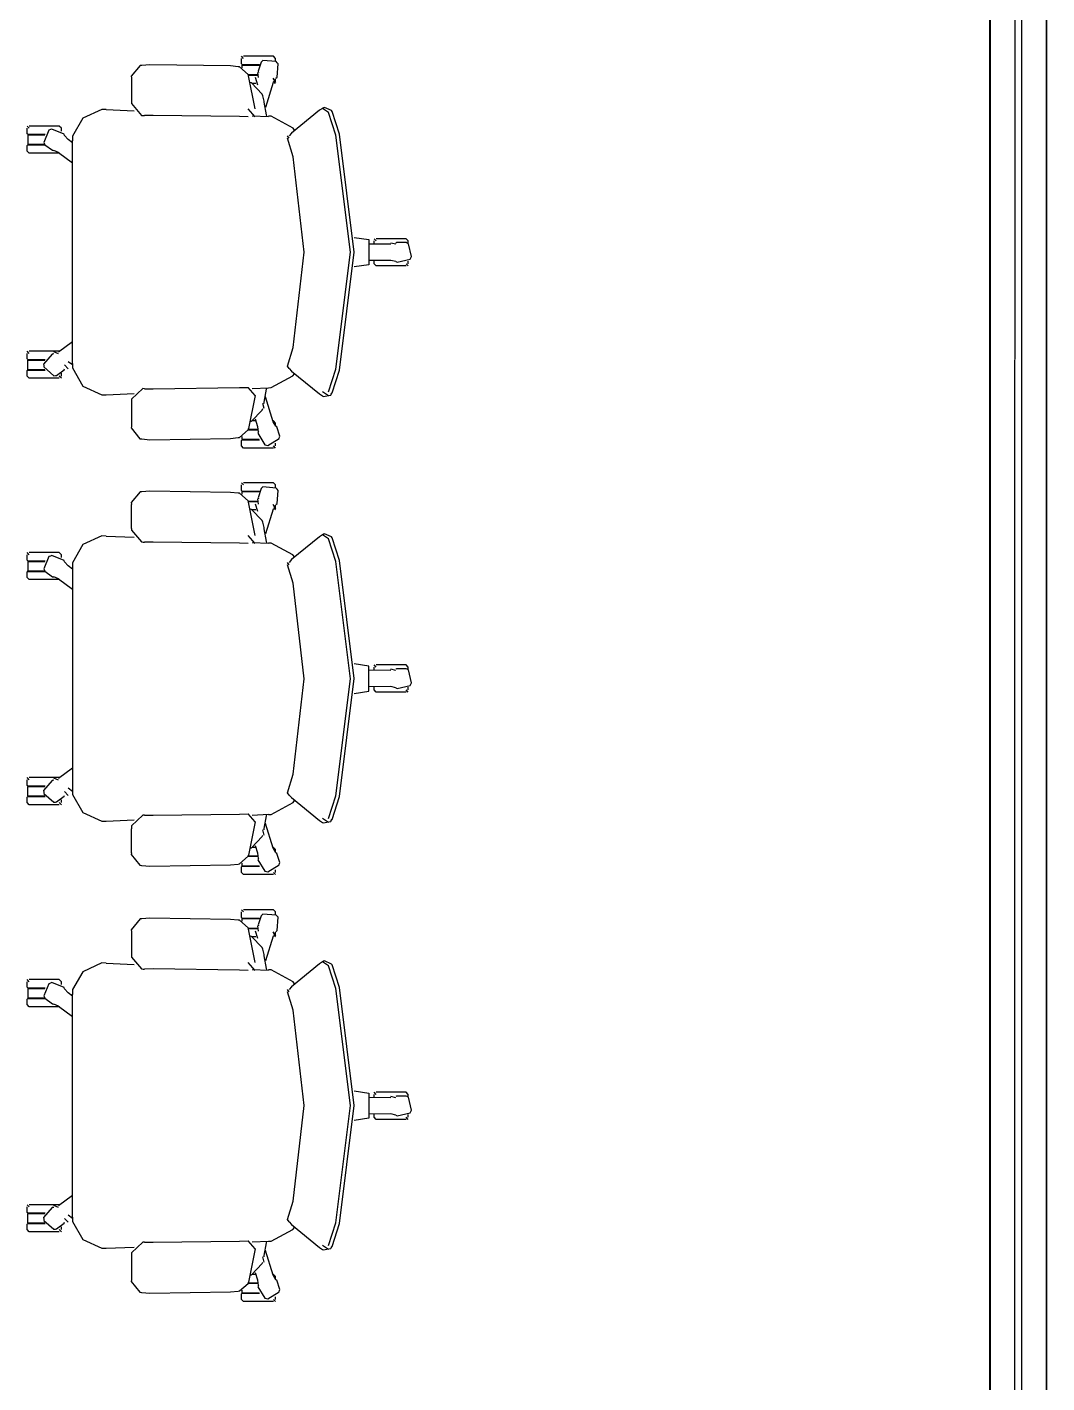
# Model space of a CAD drawing. Extents: x 0 to 23.4, y 0 to 16.5.
# Drawn here: x 1.55 to 2.02, y 4.505 to 5.131 of the extents above; entities that cross this region are included whole.
import ezdxf

# ---------------------------------------------------------------- set-up
doc = ezdxf.new("R2010")
doc.units = 0
doc.layers.get('0').update_dxf_attribs({"linetype": 'CONTINUOUS'})

msp = doc.modelspace()

# ---------------------------------------------------------------- linework, layer by layer
at = {"color": 0}
for points in [[(1.99431, 3.94043), (1.99376, 8.0746)], [(2.02001, 3.94043), (2.02001, 8.0746)], [(1.99388, 4.15028), (1.99393, 5.80436)], [(2.00543, 4.15028), (2.00549, 5.80436)], [(2.00857, 4.15028), (2.00863, 5.80436)], [(2.02013, 4.15028), (2.02018, 5.80436)], [(1.64979, 5.11615), (1.64888, 5.11714)], [(1.64888, 5.11361), (1.64888, 5.11615)], [(1.66368, 5.11714), (1.64979, 5.11714)], [(1.66461, 5.11615), (1.66368, 5.11714)], [(1.66461, 5.11496), (1.66461, 5.11615)], [(1.60286, 5.11296), (1.60211, 5.1129), (1.59799, 5.10801), (1.5981, 5.10726), (1.5981, 5.10726), (1.5981, 5.10715), (1.5981, 5.10715)], [(1.6474, 5.11231), (1.64372, 5.11274), (1.60656, 5.11328), (1.60286, 5.11296)], [(1.65207, 5.10818), (1.65196, 5.10878), (1.64794, 5.11231), (1.6474, 5.11231)], [(1.64914, 5.11333), (1.64888, 5.11361)], [(1.64914, 5.11333), (1.65713, 5.11333)], [(1.64914, 5.11307), (1.65696, 5.11307)], [(1.64914, 5.11187), (1.64914, 5.11307)], [(1.65668, 5.10732), (1.65642, 5.10975)], [(1.66476, 5.1071), (1.66525, 5.10758), (1.66575, 5.11367), (1.66531, 5.11415), (1.66482, 5.11469), (1.65875, 5.11518), (1.65826, 5.11469), (1.65787, 5.11442), (1.65653, 5.11025), (1.65663, 5.10975)], [(1.5981, 5.10715), (1.59819, 5.09608)], [(1.65196, 5.10872), (1.65668, 5.10872)], [(1.65201, 5.10846), (1.65663, 5.10846)], [(1.65517, 5.09289), (1.65207, 5.10818)], [(1.65864, 5.09896), (1.65842, 5.09972), (1.65343, 5.10487), (1.65272, 5.10504)], [(1.65554, 5.10465), (1.65386, 5.10465)], [(1.65642, 5.10385), (1.65528, 5.10732)], [(1.66351, 5.10504), (1.65989, 5.09353)], [(1.66368, 5.10465), (1.66336, 5.10465)], [(1.66476, 5.10504), (1.66351, 5.1071)], [(1.66461, 5.10465), (1.66368, 5.10563)], [(1.66461, 5.10563), (1.66461, 5.10682)], [(1.65924, 5.09651), (1.65864, 5.09896)], [(1.58653, 5.09256), (1.58447, 5.09267), (1.57574, 5.08865), (1.57101, 5.08029), (1.57096, 5.07824), (1.57096, 5.07824), (1.57096, 5.07813), (1.57096, 5.07813)], [(1.58653, 5.09256), (1.59944, 5.09201)], [(1.59819, 5.09608), (1.5981, 5.09532), (1.60271, 5.0899), (1.60351, 5.08979), (1.60362, 5.08979), (1.60394, 5.08979), (1.60411, 5.08979)], [(1.65522, 5.08919), (1.65192, 5.09289)], [(1.66054, 5.08951), (1.66043, 5.09011), (1.65935, 5.09597), (1.65924, 5.09651)], [(1.68619, 5.0931), (1.68479, 5.09224), (1.67193, 5.08171), (1.67079, 5.08046)], [(1.6906, 5.09174), (1.69043, 5.09212), (1.68718, 5.09358), (1.68679, 5.09343), (1.68674, 5.09343), (1.68625, 5.09315), (1.68619, 5.0931)], [(1.68896, 5.09125), (1.68619, 5.0931)], [(1.68896, 4.96235), (1.69233, 4.97282), (1.69917, 5.02681), (1.69233, 5.08078), (1.68896, 5.09125)], [(1.6906, 4.96186), (1.69401, 4.97244), (1.70085, 5.02681), (1.69401, 5.08122), (1.6906, 5.09174)], [(1.551, 5.08399), (1.55003, 5.08496)], [(1.56483, 5.08496), (1.551, 5.08496)], [(1.56581, 5.08399), (1.56483, 5.08496)], [(1.65192, 5.08919), (1.64789, 5.08931), (1.60807, 5.08985), (1.60411, 5.08979)], [(1.65381, 5.08968), (1.66135, 5.08936)], [(1.67333, 5.08301), (1.67264, 5.08399), (1.66254, 5.08946), (1.66135, 5.08951)], [(1.55003, 5.08143), (1.55003, 5.08399)], [(1.55029, 5.08117), (1.55003, 5.08143)], [(1.55029, 5.08117), (1.55832, 5.08117)], [(1.55029, 5.08089), (1.55817, 5.08089)], [(1.55029, 5.08089), (1.55029, 5.07656)], [(1.56733, 5.08062), (1.56706, 5.08128), (1.56136, 5.08361), (1.56076, 5.08333), (1.56011, 5.08311), (1.55778, 5.07742), (1.55806, 5.07676), (1.55821, 5.07633), (1.56179, 5.07379), (1.56228, 5.07374)], [(1.56581, 5.08263), (1.56581, 5.08399)], [(1.5689, 5.07878), (1.56733, 5.08062)], [(1.57096, 5.07731), (1.5689, 5.07878)], [(1.57096, 4.97547), (1.57096, 5.07829)], [(1.67079, 5.07937), (1.67008, 5.08046)], [(1.67008, 4.97424), (1.67264, 4.98281), (1.67779, 5.02681), (1.67264, 5.07081), (1.67008, 5.07937)], [(1.55029, 5.07601), (1.55003, 5.07628)], [(1.55003, 5.07346), (1.55003, 5.07601)], [(1.551, 5.07243), (1.55003, 5.07346)], [(1.55029, 5.07656), (1.55817, 5.07656)], [(1.55029, 5.07628), (1.55832, 5.07628)], [(1.565, 5.07243), (1.551, 5.07243)], [(1.56451, 5.07281), (1.56228, 5.07374)], [(1.56451, 5.07281), (1.57096, 5.06803)], [(1.70074, 5.03358), (1.70757, 5.03261), (1.70757, 5.021), (1.70074, 5.02001)], [(1.71767, 5.03043), (1.70757, 5.03054)], [(1.71094, 5.03201), (1.71001, 5.03299)], [(1.71001, 5.03054), (1.71001, 5.03201)], [(1.72483, 5.03299), (1.71094, 5.03299)], [(1.72, 5.03043), (1.71767, 5.03103)], [(1.72, 5.02246), (1.7206, 5.02214), (1.72657, 5.02354), (1.72694, 5.02414), (1.72726, 5.02474), (1.72581, 5.03071), (1.72526, 5.03103), (1.72483, 5.03131), (1.72037, 5.03131), (1.72, 5.03103)], [(1.72575, 5.03201), (1.72483, 5.03299)], [(1.72575, 5.03082), (1.72575, 5.03201)], [(1.71767, 5.023), (1.70757, 5.02294)], [(1.71001, 5.02149), (1.71001, 5.02294)], [(1.72, 5.02246), (1.71767, 5.023)], [(1.72575, 5.02149), (1.72575, 5.02268)], [(1.71094, 5.02046), (1.71001, 5.02149)], [(1.72483, 5.02046), (1.71094, 5.02046)], [(1.72575, 5.02046), (1.72483, 5.02149)], [(1.56451, 4.98079), (1.57096, 4.98557)], [(1.551, 4.98014), (1.55003, 4.98118)], [(1.55003, 4.9776), (1.55003, 4.98014)], [(1.565, 4.98118), (1.551, 4.98118)], [(1.56228, 4.97987), (1.56158, 4.97982), (1.55761, 4.97521), (1.55767, 4.9745), (1.55772, 4.97385), (1.56239, 4.96983), (1.5631, 4.96989), (1.56353, 4.96994), (1.56711, 4.97254), (1.56733, 4.97299)], [(1.56451, 4.97987), (1.56228, 4.98079)], [(1.55029, 4.97732), (1.55003, 4.9776)], [(1.55029, 4.97217), (1.55003, 4.97244)], [(1.55003, 4.96962), (1.55003, 4.97217)], [(1.55029, 4.97732), (1.55832, 4.97732)], [(1.55029, 4.97271), (1.55029, 4.97706)], [(1.55029, 4.97706), (1.55817, 4.97706)], [(1.55029, 4.97271), (1.55817, 4.97271)], [(1.55029, 4.97244), (1.55832, 4.97244)], [(1.5689, 4.97299), (1.56733, 4.97483)], [(1.57096, 4.97483), (1.5689, 4.97629)], [(1.57096, 4.97547), (1.57101, 4.97342), (1.57574, 4.96506), (1.58442, 4.96099), (1.58649, 4.96104), (1.58649, 4.96104), (1.58653, 4.96104), (1.58653, 4.96104)], [(1.67079, 4.97314), (1.67008, 4.97424)], [(1.67079, 4.97314), (1.67193, 4.97194), (1.68479, 4.96143), (1.68619, 4.9605)], [(1.551, 4.96864), (1.55003, 4.96962)], [(1.56483, 4.96864), (1.551, 4.96864)], [(1.56581, 4.96864), (1.56483, 4.96962)], [(1.56581, 4.96962), (1.56581, 4.97097)], [(1.66135, 4.96425), (1.66249, 4.96431), (1.67258, 4.96972), (1.67329, 4.97065)], [(1.58653, 4.96104), (1.59944, 4.96158)], [(1.60411, 4.96382), (1.60331, 4.96386), (1.59819, 4.95893), (1.59819, 4.95811), (1.59814, 4.95806), (1.59819, 4.95751), (1.59819, 4.95751)], [(1.60411, 4.96382), (1.60807, 4.96382), (1.64789, 4.96431), (1.65192, 4.96442)], [(1.65522, 4.96072), (1.65192, 4.96446)], [(1.65517, 4.96072), (1.65207, 4.94542)], [(1.65381, 4.96392), (1.66135, 4.96425)], [(1.65924, 4.95708), (1.65935, 4.95768), (1.66043, 4.96354), (1.66054, 4.96408)], [(1.66351, 4.94857), (1.65989, 4.96007)], [(1.68896, 4.9605), (1.68619, 4.96235)], [(1.68619, 4.9605), (1.68653, 4.96029), (1.69, 4.96089), (1.69026, 4.96121), (1.69026, 4.96126), (1.69054, 4.96181), (1.6906, 4.96186)], [(1.59819, 4.95751), (1.5981, 4.94646)], [(1.65272, 4.94857), (1.65343, 4.94879), (1.65842, 4.95394), (1.65864, 4.95464)], [(1.65924, 4.95464), (1.65864, 4.95708)], [(1.65554, 4.94894), (1.65386, 4.94894)], [(1.65642, 4.94629), (1.65528, 4.94976)], [(1.65663, 4.9439), (1.65647, 4.94325), (1.65961, 4.93799), (1.66032, 4.93782), (1.66097, 4.93767), (1.66624, 4.94086), (1.66639, 4.94151), (1.6665, 4.942), (1.6651, 4.94624), (1.66476, 4.9465)], [(1.66368, 4.94894), (1.66336, 4.94894)], [(1.66476, 4.9465), (1.66351, 4.94857)], [(1.66461, 4.94797), (1.66368, 4.94894)], [(1.66461, 4.94678), (1.66461, 4.94797)], [(1.5981, 4.94646), (1.59799, 4.94575), (1.60206, 4.94075), (1.60281, 4.94065), (1.60281, 4.94065), (1.60286, 4.94065), (1.60286, 4.94065)], [(1.60286, 4.94065), (1.60656, 4.94032), (1.64372, 4.94086), (1.6474, 4.94129)], [(1.6474, 4.94129), (1.64794, 4.94135), (1.65196, 4.94488), (1.65207, 4.94542)], [(1.64914, 4.94), (1.64888, 4.94026)], [(1.64914, 4.94054), (1.64914, 4.94174)], [(1.64914, 4.94054), (1.65696, 4.94054)], [(1.64914, 4.94026), (1.65713, 4.94026)], [(1.65196, 4.94488), (1.65668, 4.94488)], [(1.65201, 4.94515), (1.65663, 4.94515)], [(1.65668, 4.9439), (1.65642, 4.94629)], [(1.64888, 4.93744), (1.64888, 4.94)], [(1.64979, 4.93647), (1.64888, 4.93744)], [(1.66368, 4.93647), (1.64979, 4.93647)], [(1.66461, 4.93647), (1.66368, 4.93744)], [(1.66461, 4.93744), (1.66461, 4.93864)], [(1.60286, 4.91629), (1.60211, 4.91624), (1.59799, 4.91129), (1.5981, 4.91054), (1.5981, 4.91054), (1.5981, 4.91043), (1.5981, 4.91043)], [(1.6474, 4.91558), (1.64372, 4.91601), (1.60656, 4.91661), (1.60286, 4.91629)], [(1.65207, 4.91146), (1.65196, 4.91206), (1.64794, 4.91558), (1.6474, 4.91558)], [(1.64979, 4.91943), (1.64888, 4.92046)], [(1.64888, 4.91689), (1.64888, 4.91943)], [(1.64914, 4.91661), (1.64888, 4.91689)], [(1.64914, 4.91661), (1.65713, 4.91661)], [(1.64914, 4.91515), (1.64914, 4.91635)], [(1.64914, 4.91635), (1.65696, 4.91635)], [(1.66368, 4.92046), (1.64979, 4.92046)], [(1.66476, 4.91037), (1.66525, 4.91086), (1.66575, 4.91694), (1.66531, 4.91743), (1.66482, 4.91797), (1.65875, 4.91851), (1.65826, 4.91803), (1.65787, 4.91775), (1.65653, 4.91351), (1.65663, 4.91303)], [(1.66461, 4.91943), (1.66368, 4.92046)], [(1.66461, 4.91824), (1.66461, 4.91943)], [(1.59819, 4.89942), (1.5981, 4.91043)], [(1.65196, 4.912), (1.65668, 4.912)], [(1.65201, 4.91174), (1.65663, 4.91174)], [(1.65517, 4.89615), (1.65207, 4.91146)], [(1.65642, 4.90717), (1.65528, 4.9106)], [(1.65668, 4.9106), (1.65642, 4.91303)], [(1.66476, 4.90831), (1.66351, 4.91037)], [(1.66461, 4.9089), (1.66461, 4.9101)], [(1.65864, 4.90224), (1.65842, 4.903), (1.65343, 4.90815), (1.65272, 4.90831)], [(1.65554, 4.90793), (1.65386, 4.90793)], [(1.66351, 4.90831), (1.65989, 4.89686)], [(1.66368, 4.90793), (1.66336, 4.90793)], [(1.66461, 4.90793), (1.66368, 4.9089)], [(1.59819, 4.89942), (1.5981, 4.89865), (1.60271, 4.89318), (1.60351, 4.89307), (1.60362, 4.89307), (1.60394, 4.89307), (1.60411, 4.89307)], [(1.65924, 4.89979), (1.65864, 4.90224)], [(1.66054, 4.89279), (1.66043, 4.89339), (1.65935, 4.89925), (1.65924, 4.89979)], [(1.6906, 4.89507), (1.69043, 4.89546), (1.68718, 4.89686), (1.68679, 4.89671), (1.68674, 4.89671), (1.68625, 4.89643), (1.68619, 4.89638)], [(1.58653, 4.89583), (1.58447, 4.89594), (1.57574, 4.89193), (1.57101, 4.88357), (1.57096, 4.88151), (1.57096, 4.88151), (1.57096, 4.88146), (1.57096, 4.88146)], [(1.58653, 4.89583), (1.59944, 4.89529)], [(1.65192, 4.89247), (1.64789, 4.89258), (1.60807, 4.89312), (1.60411, 4.89307)], [(1.65522, 4.89247), (1.65192, 4.89615)], [(1.65381, 4.89296), (1.66135, 4.89264)], [(1.67329, 4.88629), (1.67258, 4.88726), (1.66249, 4.89258), (1.66135, 4.89264)], [(1.68619, 4.89638), (1.68479, 4.89551), (1.67193, 4.88499), (1.67079, 4.88374)], [(1.68896, 4.89453), (1.68619, 4.89638)], [(1.68896, 4.76563), (1.69233, 4.7761), (1.69917, 4.83008), (1.69233, 4.88406), (1.68896, 4.89453)], [(1.6906, 4.76514), (1.69401, 4.77572), (1.70085, 4.83014), (1.69401, 4.88456), (1.6906, 4.89507)], [(1.551, 4.88726), (1.55003, 4.88824)], [(1.55003, 4.88471), (1.55003, 4.88726)], [(1.55029, 4.88444), (1.55003, 4.88471)], [(1.55029, 4.88444), (1.55832, 4.88444)], [(1.55029, 4.88417), (1.55029, 4.87983)], [(1.55029, 4.88417), (1.55817, 4.88417)], [(1.56483, 4.88824), (1.551, 4.88824)], [(1.56733, 4.8839), (1.56706, 4.88456), (1.56136, 4.88688), (1.56076, 4.88661), (1.56011, 4.88639), (1.55778, 4.88075), (1.55806, 4.8801), (1.55821, 4.87967), (1.56179, 4.87706), (1.56228, 4.87701)], [(1.56581, 4.88726), (1.56483, 4.88824)], [(1.56581, 4.88596), (1.56581, 4.88726)], [(1.55029, 4.87929), (1.55003, 4.87956)], [(1.55003, 4.87674), (1.55003, 4.87929)], [(1.55029, 4.87983), (1.55817, 4.87983)], [(1.55029, 4.87956), (1.55832, 4.87956)], [(1.5689, 4.88211), (1.56733, 4.8839)], [(1.57096, 4.88058), (1.5689, 4.88211)], [(1.57096, 4.88146), (1.57096, 4.7786)], [(1.67079, 4.88265), (1.67008, 4.88374)], [(1.67008, 4.7775), (1.67264, 4.78608), (1.67779, 4.83008), (1.67264, 4.87408), (1.67008, 4.88265)], [(1.551, 4.87576), (1.55003, 4.87674)], [(1.565, 4.87576), (1.551, 4.87576)], [(1.56451, 4.87608), (1.56228, 4.87701)], [(1.56451, 4.87608), (1.57096, 4.87131)], [(1.70074, 4.82329), (1.70757, 4.82433), (1.70757, 4.83589), (1.70074, 4.83686)], [(1.71767, 4.83388), (1.70757, 4.83399)], [(1.71094, 4.83539), (1.71001, 4.83643)], [(1.71001, 4.83393), (1.71001, 4.83539)], [(1.72483, 4.83643), (1.71094, 4.83643)], [(1.72, 4.83388), (1.71767, 4.83442)], [(1.72, 4.8259), (1.7206, 4.82557), (1.72657, 4.82699), (1.72694, 4.82753), (1.72726, 4.82813), (1.72581, 4.8341), (1.72526, 4.83442), (1.72483, 4.83469), (1.72037, 4.83469), (1.72, 4.83442)], [(1.72575, 4.83539), (1.72483, 4.83643)], [(1.72575, 4.83421), (1.72575, 4.83539)], [(1.71767, 4.82644), (1.70757, 4.82633)], [(1.71001, 4.82487), (1.71001, 4.82639)], [(1.71094, 4.82389), (1.71001, 4.82487)], [(1.72483, 4.82389), (1.71094, 4.82389)], [(1.72, 4.8259), (1.71767, 4.82644)], [(1.72575, 4.82389), (1.72483, 4.82487)], [(1.72575, 4.82487), (1.72575, 4.82611)], [(1.551, 4.78342), (1.55003, 4.78444)], [(1.565, 4.78444), (1.551, 4.78444)], [(1.56451, 4.78321), (1.56228, 4.78413)], [(1.56451, 4.78413), (1.57096, 4.7889)], [(1.55003, 4.78087), (1.55003, 4.78342)], [(1.55029, 4.78065), (1.55003, 4.78087)], [(1.55029, 4.78065), (1.55832, 4.78065)], [(1.55029, 4.78039), (1.55817, 4.78039)], [(1.55029, 4.77599), (1.55029, 4.78039)], [(1.56228, 4.78321), (1.56158, 4.78315), (1.55761, 4.77849), (1.55767, 4.77778), (1.55772, 4.77713), (1.56239, 4.77311), (1.5631, 4.77317), (1.56353, 4.77322), (1.56711, 4.77582), (1.56733, 4.77626)], [(1.5689, 4.77626), (1.56733, 4.7781)], [(1.57096, 4.7781), (1.5689, 4.77957)], [(1.57096, 4.77875), (1.57101, 4.77669), (1.57574, 4.76833), (1.58442, 4.76432), (1.58649, 4.76438), (1.58649, 4.76438), (1.58653, 4.76438), (1.58653, 4.76438)], [(1.55029, 4.77544), (1.55003, 4.77572)], [(1.55003, 4.77289), (1.55003, 4.77544)], [(1.551, 4.77192), (1.55003, 4.77289)], [(1.55029, 4.77599), (1.55817, 4.77599)], [(1.55029, 4.77572), (1.55832, 4.77572)], [(1.56483, 4.77192), (1.551, 4.77192)], [(1.56581, 4.77192), (1.56483, 4.77289)], [(1.56581, 4.77289), (1.56581, 4.77425)], [(1.66135, 4.76742), (1.66254, 4.76747), (1.67264, 4.77294), (1.67333, 4.77387)], [(1.67079, 4.77642), (1.67008, 4.7775)], [(1.67079, 4.77642), (1.67193, 4.77522), (1.68479, 4.76471), (1.68619, 4.76378)], [(1.60411, 4.76708), (1.60331, 4.76714), (1.59819, 4.76221), (1.59819, 4.76139), (1.59814, 4.76133), (1.59819, 4.76096), (1.59819, 4.76079)], [(1.60411, 4.76708), (1.60807, 4.76708), (1.64789, 4.76764), (1.65192, 4.76774)], [(1.65522, 4.764), (1.65192, 4.76774)], [(1.65381, 4.76719), (1.66135, 4.76753)], [(1.65924, 4.76042), (1.65935, 4.76101), (1.66043, 4.76682), (1.66054, 4.76736)], [(1.68896, 4.76378), (1.68619, 4.76563)], [(1.68619, 4.76378), (1.68653, 4.76357), (1.69, 4.76421), (1.69026, 4.76454), (1.69026, 4.7646), (1.69054, 4.76508), (1.6906, 4.76514)], [(1.58653, 4.76438), (1.59944, 4.76492)], [(1.5981, 4.74972), (1.59819, 4.76079)], [(1.65517, 4.764), (1.65207, 4.74869)], [(1.65924, 4.75792), (1.65864, 4.76042)], [(1.66351, 4.75185), (1.65989, 4.76335)], [(1.65272, 4.75185), (1.65343, 4.75206), (1.65842, 4.75722), (1.65864, 4.75792)], [(1.65642, 4.74957), (1.65528, 4.75304)], [(1.5981, 4.74972), (1.59799, 4.74903), (1.60206, 4.74403), (1.60281, 4.74393), (1.60281, 4.74393), (1.60286, 4.74393), (1.60286, 4.74393)], [(1.6474, 4.74457), (1.64794, 4.74463), (1.65196, 4.74815), (1.65207, 4.74869)], [(1.65196, 4.74815), (1.65668, 4.74815)], [(1.65201, 4.74843), (1.65663, 4.74843)], [(1.65554, 4.75228), (1.65386, 4.75228)], [(1.65668, 4.74718), (1.65642, 4.74957)], [(1.65663, 4.74718), (1.65647, 4.74653), (1.65961, 4.74126), (1.66032, 4.7411), (1.66097, 4.74094), (1.66624, 4.74419), (1.66639, 4.74485), (1.6665, 4.74533), (1.6651, 4.74951), (1.66476, 4.74978)], [(1.66368, 4.75228), (1.66336, 4.75228)], [(1.66476, 4.74978), (1.66351, 4.75185)], [(1.66461, 4.75125), (1.66368, 4.75228)], [(1.66461, 4.75006), (1.66461, 4.75125)], [(1.60286, 4.74393), (1.60656, 4.7436), (1.64372, 4.74419), (1.6474, 4.74457)], [(1.64914, 4.74328), (1.64888, 4.74354)], [(1.64888, 4.74072), (1.64888, 4.74328)], [(1.64979, 4.73975), (1.64888, 4.74072)], [(1.64914, 4.74382), (1.64914, 4.74501)], [(1.64914, 4.74382), (1.65696, 4.74382)], [(1.64914, 4.74354), (1.65713, 4.74354)], [(1.66461, 4.73975), (1.66368, 4.74072)], [(1.66461, 4.74072), (1.66461, 4.74192)], [(1.66368, 4.73975), (1.64979, 4.73975)], [(1.64979, 4.7225), (1.64888, 4.72347)], [(1.64888, 4.71994), (1.64888, 4.7225)], [(1.66368, 4.72347), (1.64979, 4.72347)], [(1.66476, 4.71338), (1.66525, 4.71386), (1.66575, 4.72), (1.66531, 4.72049), (1.66482, 4.72103), (1.65875, 4.72151), (1.65826, 4.72103), (1.65787, 4.72076), (1.65653, 4.71653), (1.65663, 4.71604)], [(1.66461, 4.7225), (1.66368, 4.72347)], [(1.66461, 4.72131), (1.66461, 4.7225)], [(1.60286, 4.71929), (1.60211, 4.71924), (1.59799, 4.71431), (1.5981, 4.71354), (1.5981, 4.71354), (1.5981, 4.71349), (1.5981, 4.71349)], [(1.6474, 4.71864), (1.64372, 4.71907), (1.60656, 4.71962), (1.60286, 4.71929)], [(1.65207, 4.71451), (1.65196, 4.71511), (1.64794, 4.71864), (1.6474, 4.71864)], [(1.64914, 4.71967), (1.64888, 4.71994)], [(1.64914, 4.71967), (1.65713, 4.71967)], [(1.64914, 4.7194), (1.65696, 4.7194)], [(1.64914, 4.71821), (1.64914, 4.7194)], [(1.65668, 4.71365), (1.65642, 4.71604)], [(1.5981, 4.71349), (1.59819, 4.70242)], [(1.65196, 4.71506), (1.65668, 4.71506)], [(1.65201, 4.71479), (1.65663, 4.71479)], [(1.65517, 4.69922), (1.65207, 4.71451)], [(1.65864, 4.70529), (1.65842, 4.70606), (1.65343, 4.71121), (1.65272, 4.71137)], [(1.65554, 4.71094), (1.65386, 4.71094)], [(1.65642, 4.71018), (1.65528, 4.71365)], [(1.66351, 4.71137), (1.65989, 4.69987)], [(1.66368, 4.71094), (1.66336, 4.71094)], [(1.66476, 4.71137), (1.66351, 4.71338)], [(1.66461, 4.71094), (1.66368, 4.71197)], [(1.66461, 4.71197), (1.66461, 4.71317)], [(1.65924, 4.70281), (1.65864, 4.70529)], [(1.66054, 4.69586), (1.66043, 4.69646), (1.65935, 4.70226), (1.65924, 4.70281)], [(1.58653, 4.69883), (1.58447, 4.69894), (1.57574, 4.69493), (1.57101, 4.68664), (1.57096, 4.68451), (1.57096, 4.68451), (1.57096, 4.68446), (1.57096, 4.68446)], [(1.58653, 4.69883), (1.59944, 4.69829)], [(1.59819, 4.70242), (1.5981, 4.70167), (1.60271, 4.69624), (1.60351, 4.69613), (1.60362, 4.69613), (1.60406, 4.69613), (1.60411, 4.69613)], [(1.65522, 4.69547), (1.65192, 4.69922)], [(1.68619, 4.69943), (1.68479, 4.69857), (1.67193, 4.68799), (1.67079, 4.68674)], [(1.6906, 4.69808), (1.69043, 4.69846), (1.68718, 4.69993), (1.68679, 4.69976), (1.68674, 4.69976), (1.68625, 4.69949), (1.68619, 4.69943)], [(1.68896, 4.6976), (1.68619, 4.69943)], [(1.68896, 4.56868), (1.69233, 4.57915), (1.69917, 4.63314), (1.69233, 4.68712), (1.68896, 4.6976)], [(1.6906, 4.56814), (1.69401, 4.57872), (1.70085, 4.63314), (1.69401, 4.68756), (1.6906, 4.69808)], [(1.551, 4.69032), (1.55003, 4.69129)], [(1.55003, 4.68778), (1.55003, 4.69032)], [(1.56483, 4.69129), (1.551, 4.69129)], [(1.56581, 4.69032), (1.56483, 4.69129)], [(1.56581, 4.68896), (1.56581, 4.69032)], [(1.65192, 4.69547), (1.64789, 4.69564), (1.60807, 4.69618), (1.60411, 4.69613)], [(1.65381, 4.69601), (1.66135, 4.69569)], [(1.67333, 4.68935), (1.67264, 4.69032), (1.66254, 4.69575), (1.66135, 4.69581)], [(1.55029, 4.6875), (1.55003, 4.68778)], [(1.55029, 4.6875), (1.55832, 4.6875)], [(1.55029, 4.68722), (1.55817, 4.68722)], [(1.55029, 4.68722), (1.55029, 4.68283)], [(1.56733, 4.68696), (1.56706, 4.68761), (1.56136, 4.68994), (1.56076, 4.68967), (1.56011, 4.6894), (1.55778, 4.68375), (1.55806, 4.68311), (1.55821, 4.68267), (1.56179, 4.68007), (1.56228, 4.68001)], [(1.5689, 4.68511), (1.56733, 4.68696)], [(1.57096, 4.68365), (1.5689, 4.68511)], [(1.57096, 4.58176), (1.57096, 4.68463)], [(1.67079, 4.68571), (1.67008, 4.68674)], [(1.67008, 4.58057), (1.67264, 4.58914), (1.67779, 4.63314), (1.67264, 4.67714), (1.67008, 4.68571)], [(1.55029, 4.68229), (1.55003, 4.68257)], [(1.55003, 4.67974), (1.55003, 4.68229)], [(1.551, 4.67876), (1.55003, 4.67974)], [(1.55029, 4.68283), (1.55817, 4.68283)], [(1.55029, 4.68257), (1.55832, 4.68257)], [(1.565, 4.67876), (1.551, 4.67876)], [(1.56451, 4.6791), (1.56228, 4.68001)], [(1.56451, 4.6791), (1.57096, 4.67432)], [(1.70074, 4.63992), (1.70757, 4.63889), (1.70757, 4.62733), (1.70074, 4.62636)], [(1.71767, 4.63678), (1.70757, 4.63688)], [(1.71094, 4.63835), (1.71001, 4.63932)], [(1.71001, 4.63683), (1.71001, 4.63835)], [(1.72483, 4.63932), (1.71094, 4.63932)], [(1.72, 4.63678), (1.71767, 4.63732)], [(1.72, 4.62879), (1.7206, 4.62847), (1.72657, 4.62989), (1.72694, 4.63043), (1.72726, 4.63103), (1.72581, 4.63699), (1.72526, 4.63732), (1.72483, 4.63758), (1.72037, 4.63758), (1.72, 4.63732)], [(1.72575, 4.63835), (1.72483, 4.63932)], [(1.72575, 4.6371), (1.72575, 4.63835)], [(1.71767, 4.62935), (1.70757, 4.62924)], [(1.71001, 4.62782), (1.71001, 4.62929)], [(1.71094, 4.62679), (1.71001, 4.62782)], [(1.72, 4.62879), (1.71767, 4.62935)], [(1.72575, 4.62679), (1.72483, 4.62782)], [(1.72575, 4.62782), (1.72575, 4.62901)], [(1.72483, 4.62679), (1.71094, 4.62679)], [(1.56451, 4.58713), (1.57096, 4.5919)], [(1.551, 4.58649), (1.55003, 4.58746)], [(1.55003, 4.58393), (1.55003, 4.58649)], [(1.55029, 4.58365), (1.55003, 4.58393)], [(1.565, 4.58746), (1.551, 4.58746)], [(1.56228, 4.58621), (1.56158, 4.58615), (1.55761, 4.58154), (1.55767, 4.58083), (1.55772, 4.58018), (1.56239, 4.57617), (1.5631, 4.57622), (1.56353, 4.57628), (1.56711, 4.57889), (1.56733, 4.57932)], [(1.56451, 4.58621), (1.56228, 4.58713)], [(1.55029, 4.5785), (1.55003, 4.57878)], [(1.55003, 4.57596), (1.55003, 4.5785)], [(1.55029, 4.58365), (1.55832, 4.58365)], [(1.55029, 4.57904), (1.55029, 4.58339)], [(1.55029, 4.58339), (1.55817, 4.58339)], [(1.55029, 4.57904), (1.55817, 4.57904)], [(1.55029, 4.57878), (1.55832, 4.57878)], [(1.5689, 4.57932), (1.56733, 4.58111)], [(1.57096, 4.58111), (1.5689, 4.58263)], [(1.57096, 4.58176), (1.57101, 4.57969), (1.57574, 4.5714), (1.58442, 4.56733), (1.58649, 4.56739), (1.58649, 4.56739), (1.58653, 4.56739), (1.58653, 4.56739)], [(1.67079, 4.57949), (1.67008, 4.58057)], [(1.67079, 4.57949), (1.67193, 4.57829), (1.68479, 4.56771), (1.68619, 4.56679)], [(1.551, 4.57497), (1.55003, 4.57596)], [(1.56483, 4.57497), (1.551, 4.57497)], [(1.56581, 4.57497), (1.56483, 4.57596)], [(1.56581, 4.57596), (1.56581, 4.57726)], [(1.66135, 4.57058), (1.66249, 4.57064), (1.67258, 4.57601), (1.67329, 4.57693)], [(1.58653, 4.56739), (1.59944, 4.56793)], [(1.60411, 4.57015), (1.60331, 4.57021), (1.59819, 4.56521), (1.59819, 4.5644), (1.59814, 4.5644), (1.59819, 4.56396), (1.59819, 4.56381)], [(1.60411, 4.57015), (1.60807, 4.57015), (1.64789, 4.57064), (1.65192, 4.57075)], [(1.65522, 4.56706), (1.65192, 4.57075)], [(1.65517, 4.56706), (1.65207, 4.55171)], [(1.65381, 4.57026), (1.66135, 4.57058)], [(1.65924, 4.56342), (1.65935, 4.56401), (1.66043, 4.56982), (1.66054, 4.57042)], [(1.66351, 4.5549), (1.65989, 4.56635)], [(1.68896, 4.56679), (1.68619, 4.56868)], [(1.68619, 4.56679), (1.68653, 4.56657), (1.69, 4.56722), (1.69026, 4.56754), (1.69026, 4.5676), (1.69054, 4.56808), (1.6906, 4.56814)], [(1.59819, 4.56381), (1.5981, 4.55279)], [(1.65272, 4.5549), (1.65343, 4.55512), (1.65842, 4.56028), (1.65864, 4.56099)], [(1.65924, 4.56099), (1.65864, 4.56342)], [(1.5981, 4.55279), (1.59799, 4.55208), (1.60206, 4.5471), (1.60281, 4.54699), (1.60281, 4.54699), (1.60286, 4.54693), (1.60286, 4.54693)], [(1.65554, 4.55528), (1.65386, 4.55528)], [(1.65642, 4.55263), (1.65528, 4.55604)], [(1.65668, 4.55018), (1.65642, 4.55263)], [(1.65663, 4.55018), (1.65647, 4.54953), (1.65961, 4.54432), (1.66032, 4.54417), (1.66097, 4.544), (1.66624, 4.54719), (1.66639, 4.54785), (1.6665, 4.54833), (1.6651, 4.55257), (1.66476, 4.55285)], [(1.66368, 4.55528), (1.66336, 4.55528)], [(1.66476, 4.55285), (1.66351, 4.5549)], [(1.66461, 4.55431), (1.66368, 4.55528)], [(1.66461, 4.55311), (1.66461, 4.55431)], [(1.60286, 4.54693), (1.60656, 4.54665), (1.64372, 4.54719), (1.6474, 4.54764)], [(1.6474, 4.54764), (1.64794, 4.54769), (1.65196, 4.55117), (1.65207, 4.55171)], [(1.64914, 4.54633), (1.64888, 4.5466)], [(1.64888, 4.54378), (1.64888, 4.54633)], [(1.64914, 4.54682), (1.64914, 4.54801)], [(1.64914, 4.54682), (1.65696, 4.54682)], [(1.64914, 4.5466), (1.65713, 4.5466)], [(1.65196, 4.55122), (1.65668, 4.55122)], [(1.65201, 4.55149), (1.65663, 4.55149)], [(1.64979, 4.54275), (1.64888, 4.54378)], [(1.66368, 4.54275), (1.64979, 4.54275)], [(1.66461, 4.54275), (1.66368, 4.54378)], [(1.66461, 4.54378), (1.66461, 4.54497)]]:
    msp.add_lwpolyline(points, dxfattribs=at)

doc.saveas('drawing.dxf')
